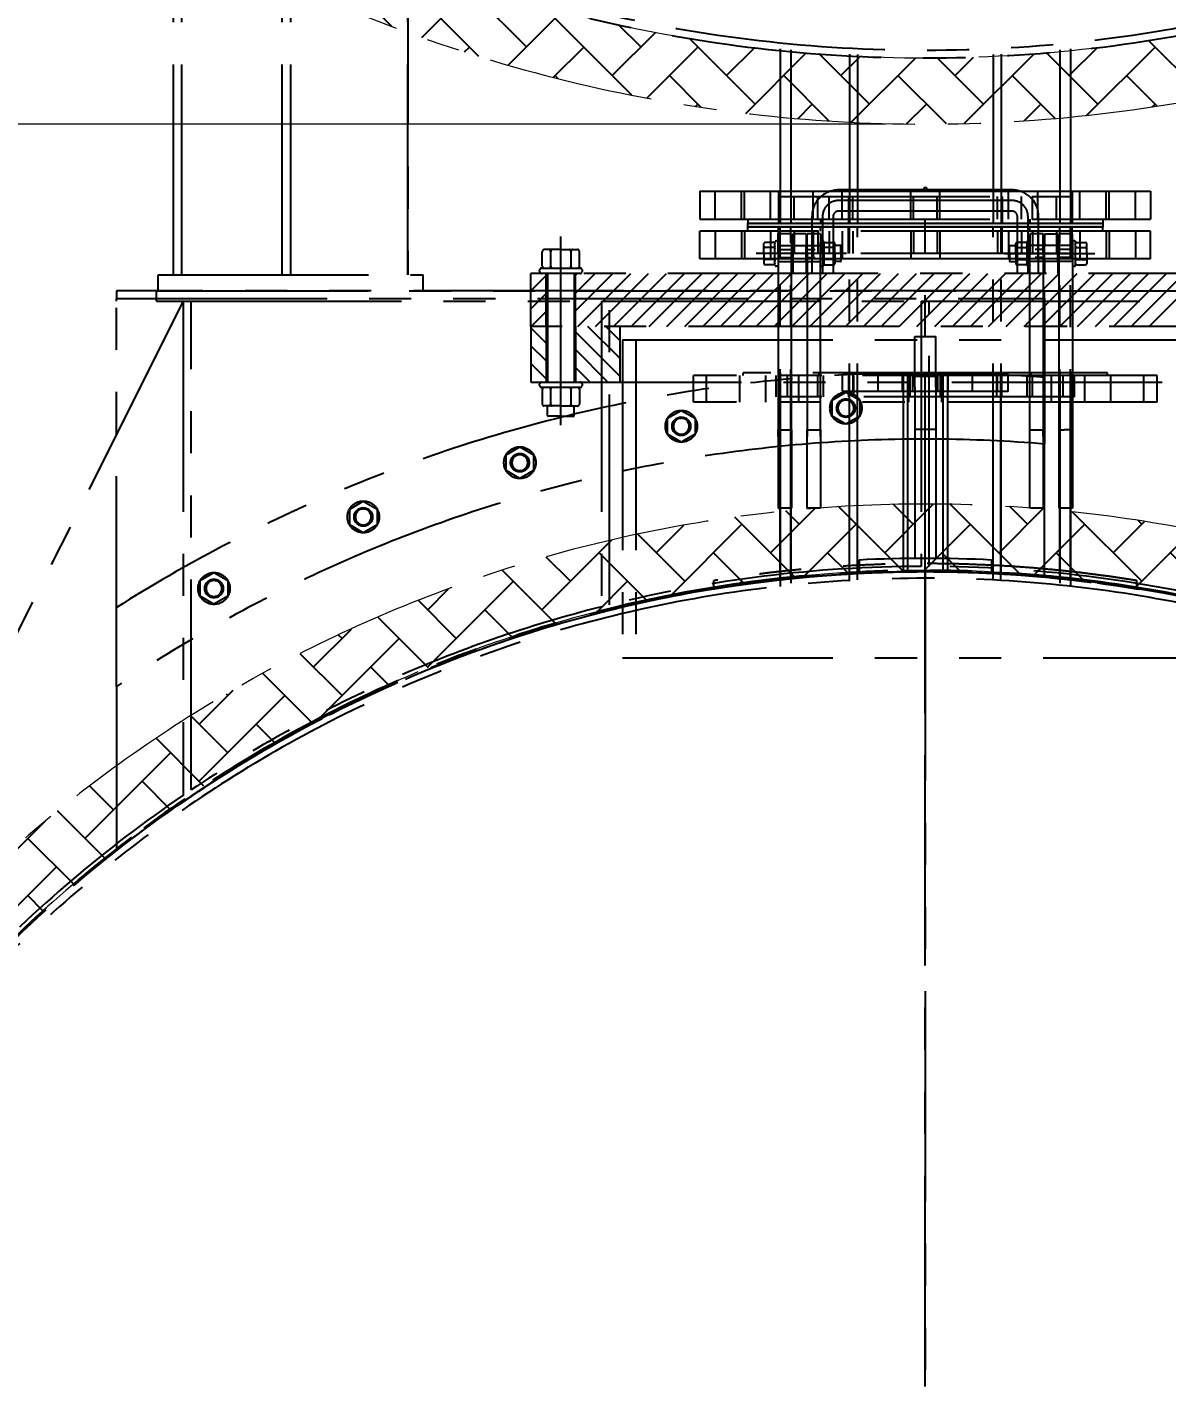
# Model space of a CAD drawing. Header units: millimetres. Extents: x -46397 to 283259, y -8690 to 23983.
# Drawn here: x -16113 to -15253, y 2208 to 3241 of the extents above; entities that cross this region are included whole.
import ezdxf

# ---------------------------------------------------------------- set-up
doc = ezdxf.new("R2010")
doc.units = ezdxf.units.MM
doc.linetypes.add('CENTER', pattern=[2, 1.25, -0.25, 0.25, -0.25])
doc.linetypes.add('PHANTOM', pattern=[63.5, 31.75, -6.35, 6.35, -6.35, 6.35, -6.35])
doc.layers.get('Defpoints').update_dxf_attribs({"lineweight": 0})
doc.layers.add('DUONGTAM', color=1, linetype='CENTER', lineweight=0)
doc.layers.add('PHANTOM 2', color=8, linetype='Continuous', lineweight=0)
doc.styles.add('GHI CHÚ 1', font='isocp_IV25.ttf', dxfattribs={"width": 0.8})
doc.dimstyles.new('1-30SCALE', dxfattribs={"dimtxt": 75, "dimasz": 75, "dimexe": 37.5, "dimexo": 30, "dimgap": 30, "dimtad": 1, "dimtoh": 1, "dimdec": 0, "dimdsep": 46, "dimtxsty": 'GHI CHÚ 1', "dimcen": 0.09, "dimclrd": 256, "dimclre": 256, "dimclrt": 2, "dimadec": 0, "dimazin": 0, "dimtfac": 1, "dimtdec": 0, "dimtofl": 0, "dimtmove": 0, "dimatfit": 3, "dimfxl": 1, "dimlwd": 0, "dimlwe": 0, "dimarcsym": 0})

# ---------------------------------------------------------------- blocks, each defined once
blk = doc.blocks.new('BO-3')
at = {"linetype": 'PHANTOM', "ltscale": 5}
blk.add_hatch(color=251, dxfattribs=at).paths.add_polyline_path([(134, 2497), (-134, 2497), (-134, 2494), (134, 2494)])
at = {"color": 251, "linetype": 'PHANTOM', "ltscale": 5, "extrusion": (6.89019e-16, 1, 0)}
for p, q in [((-390.4, 2458), (-390.4, 3167.6)), ((-567.2, 2458), (-567.2, 3067.6)), ((-560.9, 2458), (-560.9, 3067.6)), ((-485.2, 2458), (-485.2, 3067.6)), ((-478.8, 2458), (-478.8, 3067.6)), ((-390.4, 3047.6), (-390.4, 2458)), ((-578.8, 2458), (-379.1, 2458)), ((-578.8, 2446), (-578.8, 2458)), ((-379.1, 2458), (-378.8, 2458)), ((-378.8, 2446), (-378.8, 2458)), ((-578.8, 2446), (-379.1, 2446)), ((-379.1, 2446), (-378.8, 2446))]:
    blk.add_line(p, q, dxfattribs=at)
at = {"color": 251, "linetype": 'PHANTOM', "ltscale": 5, "extrusion": (0, 1, 0)}
for p, q in [((-109.5, 2628.5), (-109.5, 2521)), ((-101.4, 2627.7), (-101.4, 2497)), ((-57.1, 2624.5), (-57.1, 2517)), ((-51.1, 2624.2), (-51.1, 2497)), ((51.1, 2624.2), (51.1, 2497)), ((57.2, 2624.5), (57.2, 2517)), ((101.4, 2627.7), (101.4, 2497)), ((109.6, 2628.5), (109.6, 2521)), ((-170, 2521), (-57.1, 2521)), ((-170, 2521), (-170, 2500)), ((-158.5, 2500), (-158.5, 2521)), ((-138.7, 2500), (-138.7, 2521)), ((-136.5, 2500), (-136.5, 2521)), ((-116.7, 2500), (-116.7, 2521)), ((-110.7, 2521), (-110.7, 2497)), ((-109.5, 2521), (-109.5, 2497)), ((-84.7, 2500), (-84.7, 2521)), ((-62.7, 2500), (-62.7, 2521)), ((-57.1, 2521), (57.2, 2521)), ((-11, 2500), (-11, 2521)), ((11, 2500), (11, 2521)), ((57.2, 2521), (170, 2521)), ((62.8, 2500), (62.8, 2521)), ((84.8, 2500), (84.8, 2521)), ((109.6, 2521), (109.6, 2497)), ((110.8, 2521), (110.8, 2497)), ((116.7, 2500), (116.7, 2521)), ((136.5, 2500), (136.5, 2521)), ((138.7, 2500), (138.7, 2521)), ((158.5, 2500), (158.5, 2521)), ((170, 2521), (170, 2500)), ((-110, 2517), (110, 2517)), ((-110, 2517), (-110, 2500)), ((-99, 2500), (-99, 2517)), ((-81, 2500), (-81, 2517)), ((-72.6, 2500), (-72.6, 2517)), ((-58, 2517), (-58, 2497)), ((-57.1, 2517), (-57.1, 2497)), ((-54.6, 2500), (-54.6, 2517)), ((-9, 2500), (-9, 2517)), ((9, 2500), (9, 2517)), ((54.6, 2500), (54.6, 2517)), ((57.2, 2517), (57.2, 2497)), ((58, 2517), (58, 2497)), ((72.6, 2500), (72.6, 2517)), ((81, 2500), (81, 2517)), ((99, 2500), (99, 2517)), ((110, 2517), (110, 2500)), ((-170, 2500), (-110, 2500)), ((-110, 2491), (-170, 2491)), ((-170, 2470), (-170, 2491)), ((-158.5, 2491), (-158.5, 2470)), ((-138.7, 2491), (-138.7, 2470)), ((-136.5, 2491), (-136.5, 2470)), ((-134, 2500), (-134, 2497)), ((-134, 2497), (-79, 2497)), ((-79, 2494), (-134, 2494)), ((-134, 2491), (-134, 2494)), ((-116.7, 2491), (-116.7, 2470)), ((-110.7, 2470), (-110.7, 2494)), ((-110, 2500), (110, 2500)), ((110, 2491), (-110, 2491)), ((-110, 2474), (-110, 2491)), ((-109.5, 2470), (-109.5, 2494)), ((-101.4, 2227.9), (-101.4, 2494)), ((-99, 2491), (-99, 2474)), ((-84.7, 2491), (-84.7, 2470)), ((-81, 2491), (-81, 2474)), ((-79, 2500), (-79, 2497)), ((-79, 2497), (79, 2497)), ((79, 2494), (-79, 2494)), ((-79, 2491), (-79, 2494)), ((-72.6, 2491), (-72.6, 2474)), ((-62.7, 2491), (-62.7, 2470)), ((-58, 2474), (-58, 2494)), ((-57.1, 2474), (-57.1, 2494)), ((-54.6, 2491), (-54.6, 2474)), ((-51.1, 2232.3), (-51.1, 2494)), ((-11, 2491), (-11, 2470)), ((-9, 2491), (-9, 2474)), ((9, 2491), (9, 2474)), ((11, 2491), (11, 2470)), ((51.1, 2232.3), (51.1, 2494)), ((54.6, 2491), (54.6, 2474)), ((57.2, 2474), (57.2, 2494)), ((58, 2474), (58, 2494)), ((62.8, 2491), (62.8, 2470)), ((72.6, 2491), (72.6, 2474)), ((79, 2500), (79, 2497)), ((79, 2497), (134, 2497)), ((134, 2494), (79, 2494)), ((79, 2491), (79, 2494)), ((81, 2491), (81, 2474)), ((84.8, 2491), (84.8, 2470)), ((99, 2491), (99, 2474)), ((101.4, 2227.9), (101.4, 2494)), ((109.6, 2470), (109.6, 2494)), ((110, 2500), (170, 2500)), ((170, 2491), (110, 2491)), ((110, 2474), (110, 2491)), ((110.8, 2470), (110.8, 2494)), ((116.7, 2491), (116.7, 2470)), ((134, 2500), (134, 2497)), ((134, 2491), (134, 2494)), ((136.5, 2491), (136.5, 2470)), ((138.7, 2491), (138.7, 2470)), ((158.5, 2491), (158.5, 2470)), ((170, 2470), (170, 2491)), ((-111, 2475), (-111, 2489)), ((-101, 2489), (-111, 2489)), ((-101, 2489), (-101, 2475)), ((-90, 2489), (-100, 2489)), ((-100, 2489), (-100, 2469.8)), ((-90, 2489), (-90, 2480)), ((-90, 2468), (-90, 2480)), ((-89, 2475), (-89, 2489)), ((-79, 2489), (-89, 2489)), ((-79, 2489), (-79, 2475)), ((79, 2489), (79, 2475)), ((89, 2489), (79, 2489)), ((89, 2475), (89, 2489)), ((90, 2489), (90, 2479.7)), ((90, 2489), (100, 2489)), ((90, 2467.8), (90, 2479.7)), ((100, 2489), (100, 2479.7)), ((100, 2467.8), (100, 2479.7)), ((101, 2489), (101, 2475)), ((111, 2489), (101, 2489)), ((111, 2475), (111, 2489)), ((-57.1, 2470), (-170, 2470)), ((-111, 2477), (-101, 2477)), ((-111, 2475), (-111, 2335.9)), ((-111, 2471), (-101, 2471)), ((110, 2474), (-110, 2474)), ((-109.5, 2227.9), (-109.5, 2470)), ((-101, 2335.9), (-101, 2475)), ((-100, 2469.8), (-100, 2459)), ((-90, 2469.8), (-90, 2459)), ((-89, 2477), (-83, 2477)), ((-89, 2475), (-89, 2335.9)), ((-89, 2471), (-83, 2471)), ((-79, 2335.9), (-79, 2475)), ((-57.1, 2232.3), (-57.1, 2474)), ((57.2, 2470), (-57.1, 2470)), ((57.2, 2232.3), (57.2, 2474)), ((170, 2470), (57.2, 2470)), ((79, 2335.9), (79, 2475)), ((89, 2477), (83, 2477)), ((89, 2471), (83, 2471)), ((89, 2475), (89, 2335.9)), ((90, 2469.8), (90, 2459)), ((100, 2469.8), (100, 2459)), ((111, 2477), (101, 2477)), ((101, 2335.9), (101, 2475)), ((111, 2471), (101, 2471)), ((109.6, 2227.9), (109.6, 2470)), ((111, 2475), (111, 2335.9)), ((282, 2459), (-297.5, 2459)), ((-297.5, 2419), (-297.5, 2459)), ((-610.1, 2446), (-610.1, 2440)), ((90, 2446), (-610.1, 2446)), ((-610.1, 2438), (-610.1, 2440)), ((-610.1, 2440), (90, 2440)), ((-580, 2438), (-580, 2446)), ((-580, 2446), (580, 2446)), ((90, 2440), (90, 2446)), ((90, 2440), (90, 2438)), ((-560, 2438), (-881.7, 1795.5)), ((-610.1, 2147.3), (-610.1, 2438)), ((-580, 2438), (-560, 2438)), ((-560, 2438), (-560, 2065.2)), ((-554, 2069.3), (-554, 2438)), ((-554, 2438), (-244.3, 2438)), ((-244.3, 2438), (-244.3, 2207.5)), ((-238.3, 2209), (-238.3, 2438)), ((-238.3, 2438), (-3, 2438)), ((-3, 2438), (-3, 2238)), ((3, 2238), (3, 2438)), ((3, 2438), (238.3, 2438)), ((90, 2438), (90, 2330.3)), ((297.5, 2419), (-297.5, 2419)), ((-297.5, 2419), (-297.5, 2377)), ((297.5, 2419), (-297.5, 2419)), ((-228.5, 2409), (-228.5, 2168.9)), ((-218.5, 2409), (-218.5, 2168.9)), ((-8, 2373.1), (-8, 2411.5)), ((-8, 2411.5), (8, 2411.5)), ((8, 2373.1), (8, 2411.5)), ((-297.5, 2377), (297.5, 2377)), ((175, 2382), (-175, 2382)), ((-175, 2362), (-175, 2382)), ((-165, 2362), (-165, 2382)), ((-140, 2362), (-140, 2382)), ((137.5, 2384), (-137.5, 2384)), ((-137.5, 2382), (-137.5, 2384)), ((-120.3, 2362), (-120.3, 2382)), ((112.5, 2382), (-112.5, 2382)), ((-112.5, 2366), (-112.5, 2382)), ((-109.6, 2362), (-109.6, 2384)), ((-109.6, 2384), (-109.6, 2362)), ((-104, 2366), (-104, 2382)), ((-101.4, 2384), (-101.4, 2223.8)), ((-95.3, 2362), (-95.3, 2382)), ((-81, 2366), (-81, 2382)), ((80, 2384), (-80, 2384)), ((-80, 2382), (-80, 2384)), ((-76.9, 2366), (-76.9, 2382)), ((62.5, 2383), (-62.5, 2383)), ((-62.5, 2370), (-62.5, 2383)), ((-57.7, 2366), (-57.7, 2384)), ((-57.2, 2366), (-57.2, 2384)), ((-54.5, 2370), (-54.5, 2383)), ((-53.9, 2366), (-53.9, 2382)), ((-51.1, 2227.7), (-51.1, 2384)), ((-35.5, 2370), (-35.5, 2383)), ((33.5, 2384), (-33.5, 2384)), ((-33.5, 2383), (-33.5, 2384)), ((-17.2, 2370), (-17.2, 2384)), ((-16.7, 2384), (-16.7, 2233.9)), ((-13.3, 2384), (-13.3, 2233.9)), ((-12.5, 2362), (-12.5, 2382)), ((-11.5, 2366), (-11.5, 2382)), ((-9.5, 2370), (-9.5, 2383)), ((-8, 2381.5), (8, 2381.5)), ((0, 984.3), (0, 2384)), ((9.5, 2370), (9.5, 2383)), ((11.5, 2366), (11.5, 2382)), ((12.5, 2362), (12.5, 2382)), ((13.3, 2384), (13.3, 2233.9)), ((16.7, 2384), (16.7, 2233.9)), ((17.3, 2370), (17.3, 2384)), ((33.5, 2383), (33.5, 2384)), ((35.5, 2370), (35.5, 2383)), ((51.1, 2227.7), (51.1, 2384)), ((53.9, 2366), (53.9, 2382)), ((54.5, 2370), (54.5, 2383)), ((57.1, 2366), (57.1, 2384)), ((57.7, 2366), (57.7, 2384)), ((62.5, 2370), (62.5, 2383)), ((76.9, 2366), (76.9, 2382)), ((80, 2382), (80, 2384)), ((81, 2366), (81, 2382)), ((95.3, 2362), (95.3, 2382)), ((101.4, 2384), (101.4, 2223.8)), ((104, 2366), (104, 2382)), ((109.5, 2384), (109.5, 2362)), ((109.6, 2362), (109.6, 2384)), ((112.5, 2366), (112.5, 2382)), ((120.3, 2362), (120.3, 2382)), ((137.5, 2382), (137.5, 2384)), ((140, 2362), (140, 2382)), ((165, 2362), (165, 2382)), ((175, 2362), (175, 2382)), ((112.5, 2366), (-112.5, 2366)), ((-70.2, 2363.4), (-59.9, 2369.3)), ((62.5, 2370), (-62.5, 2370)), ((-59.9, 2369.3), (-49.5, 2363.4)), ((-57.2, 2227.3), (-57.2, 2366)), ((-8, 2373.1), (-8, 2244)), ((8, 2373.1), (8, 2244)), ((57.1, 2227.3), (57.1, 2366)), ((-194.4, 2349.7), (-184.1, 2355.7)), ((-184.1, 2355.7), (-173.7, 2349.7)), ((175, 2362), (-175, 2362)), ((-109.6, 2362), (-109.6, 2234)), ((-70.2, 2351.4), (-70.2, 2363.4)), ((-49.5, 2363.4), (-49.5, 2351.4)), ((109.5, 2362), (109.5, 2234)), ((-194.4, 2337.7), (-194.4, 2349.7)), ((-173.7, 2349.7), (-173.7, 2337.7)), ((-59.9, 2345.4), (-70.2, 2351.4)), ((-49.5, 2351.4), (-59.9, 2345.4)), ((-184.1, 2331.7), (-194.4, 2337.7)), ((-173.7, 2337.7), (-184.1, 2331.7)), ((-111, 2341), (-108.9, 2341)), ((-111, 2341), (-111, 2282)), ((-111, 2335.9), (-111, 2341)), ((-108.9, 2341), (-101, 2341)), ((-101, 2341), (-101, 2282)), ((-101, 2341), (-101, 2335.9)), ((-89, 2341), (-79, 2341)), ((-89, 2282), (-89, 2341)), ((-89, 2335.9), (-89, 2341)), ((-79, 2341), (-79, 2282)), ((-8, 2341.5), (8, 2341.5)), ((79, 2341), (89, 2341)), ((79, 2282), (79, 2341)), ((89, 2341), (89, 2282)), ((89, 2335.9), (89, 2341)), ((101, 2341), (104.9, 2341)), ((101, 2282), (101, 2341)), ((101, 2341), (101, 2335.9)), ((111, 2341), (104.9, 2341)), ((111, 2335.9), (111, 2341)), ((111, 2341), (111, 2282)), ((-316.3, 2322.2), (-305.9, 2328.2)), ((-305.9, 2328.2), (-295.6, 2322.2)), ((90, 2229.9), (90, 2330.3)), ((-316.3, 2310.2), (-316.3, 2322.2)), ((-295.6, 2322.2), (-295.6, 2310.2)), ((-305.9, 2304.3), (-316.3, 2310.2)), ((-295.6, 2310.2), (-305.9, 2304.3)), ((-434.3, 2281.2), (-424, 2287.2)), ((-424, 2287.2), (-413.6, 2281.2)), ((-434.3, 2269.3), (-434.3, 2281.2)), ((-413.6, 2281.2), (-413.6, 2269.3)), ((-111, 2282), (-108.9, 2282)), ((-101, 2282), (-108.9, 2282)), ((-79, 2282), (-89, 2282)), ((89, 2282), (79, 2282)), ((104.9, 2282), (101, 2282)), ((111, 2282), (104.9, 2282)), ((-424, 2263.3), (-434.3, 2269.3)), ((-413.6, 2269.3), (-424, 2263.3)), ((-50, 2242.8), (-50, 2232.7)), ((50, 2242.8), (50, 2232.7)), ((-547, 2227.3), (-536.7, 2233.3)), ((-536.7, 2233.3), (-526.3, 2227.3)), ((-109.6, 2234), (-109.6, 2227.9)), ((-109.6, 2234), (-109.6, 2227.9)), ((109.5, 2234), (109.5, 2227.9)), ((109.5, 2234), (109.5, 2227.9)), ((-547, 2215.4), (-547, 2227.3)), ((-526.3, 2227.3), (-526.3, 2215.4)), ((-159.6, 2221.1), (-159.6, 2227.2)), ((-109.6, 2227.9), (-109.6, 2222.9)), ((109.5, 2227.9), (109.5, 2222.9)), ((159.5, 2221.1), (159.5, 2227.2)), ((-536.7, 2209.4), (-547, 2215.4)), ((-526.3, 2215.4), (-536.7, 2209.4)), ((-610.1, 2147.3), (-610.1, 2023.7))]:
    blk.add_line(p, q, dxfattribs=at)
at = {"color": 251, "linetype": 'PHANTOM', "ltscale": 5}
for p, q in [((65.5, 2522), (-65.5, 2522)), ((65.5, 2514), (-65.5, 2514)), ((-85.5, 2502), (-85.5, 2459)), ((-77.5, 2502), (-77.5, 2459)), ((-69.5, 2502), (-69.5, 2459)), ((65.5, 2506), (-65.5, 2506)), ((0, 2156.9), (0, 2500.4)), ((69.5, 2459), (69.5, 2502)), ((77.5, 2459), (77.5, 2502)), ((85.5, 2459), (85.5, 2502)), ((-134, 2497), (134, 2497)), ((-134, 2494), (-134, 2497)), ((134, 2494), (-134, 2494)), ((134, 2497), (134, 2494)), ((-275, 2344.4), (-275, 2486.9)), ((-121.8, 2474), (-121.8, 2481.5)), ((-114.2, 2482.4), (-120.9, 2482.4)), ((-113.4, 2474), (-113.4, 2482.7)), ((-112.5, 2483.6), (-111.8, 2483.6)), ((-111, 2482.7), (-111, 2474)), ((-111, 2480), (-79, 2480)), ((-79, 2474), (-79, 2482.7)), ((-78.1, 2483.6), (-77.4, 2483.6)), ((-76.6, 2482.7), (-76.6, 2474)), ((-76.6, 2481.5), (-76.6, 2474)), ((-75.7, 2482.4), (-69, 2482.4)), ((-68.2, 2474), (-68.2, 2481.5)), ((-63.7, 2480), (-68.2, 2480)), ((-63.6, 2474), (-63.6, 2479.9)), ((63.6, 2474), (63.6, 2479.9)), ((63.7, 2480), (68.2, 2480)), ((68.2, 2474), (68.2, 2481.5)), ((75.8, 2482.4), (69.1, 2482.4)), ((76.6, 2482.7), (76.6, 2474)), ((76.6, 2481.5), (76.6, 2474)), ((78.2, 2483.6), (77.5, 2483.6)), ((79, 2474), (79, 2482.7)), ((111, 2480), (79, 2480)), ((111, 2482.7), (111, 2474)), ((112.6, 2483.6), (111.9, 2483.6)), ((113.4, 2474), (113.4, 2482.7)), ((114.3, 2482.4), (121, 2482.4)), ((121.8, 2474), (121.8, 2481.5)), ((-289, 2464.4), (-289, 2475.6)), ((-275, 2477), (-287.5, 2477)), ((-283.7, 2477), (-283.8, 2477)), ((-283, 2477), (-283.5, 2476.9)), ((-282.3, 2477), (-283.2, 2476.7)), ((-281.6, 2477), (-283.1, 2476.6)), ((-282.1, 2476.7), (-282.9, 2476.4)), ((-282.4, 2476.4), (-282.8, 2476.3)), ((-282.5, 2476.2), (-282.7, 2476.1)), ((-282.6, 2476), (-282.7, 2475.9)), ((-282.6, 2475.8), (-282.6, 2475.8)), ((-282.6, 2464.4), (-282.6, 2475.6)), ((-275, 2477), (-262.4, 2477)), ((-268.4, 2477), (-266.9, 2476.6)), ((-267.8, 2476.7), (-267, 2476.4)), ((-267.7, 2477), (-266.7, 2476.7)), ((-267.6, 2476.4), (-267.1, 2476.3)), ((-267.5, 2476.2), (-267.2, 2476.1)), ((-267.4, 2476), (-267.3, 2475.9)), ((-267.3, 2475.8), (-267.3, 2475.8)), ((-267.3, 2464.4), (-267.3, 2475.6)), ((-267, 2477), (-266.5, 2476.9)), ((-266.2, 2477), (-266.2, 2477)), ((-261, 2464.4), (-261, 2475.6)), ((-59.4, 2474), (-127.7, 2474)), ((-121.8, 2479.2), (-121.8, 2479.3)), ((-121.8, 2478.8), (-121.7, 2479.1)), ((-121.8, 2478.4), (-121.6, 2479)), ((-121.8, 2478), (-121.5, 2478.9)), ((-121.8, 2474), (-121.8, 2466.5)), ((-121.8, 2470), (-121.5, 2469.1)), ((-121.8, 2469.6), (-121.6, 2469)), ((-121.8, 2469.2), (-121.7, 2468.9)), ((-121.6, 2478.3), (-121.4, 2478.8)), ((-121.6, 2469.7), (-121.4, 2469.2)), ((-121.4, 2478.4), (-121.3, 2478.7)), ((-121.4, 2469.6), (-121.3, 2469.3)), ((-121.3, 2478.5), (-121.2, 2478.7)), ((-121.3, 2469.5), (-121.2, 2469.3)), ((-121.2, 2478.6), (-121.1, 2478.6)), ((-121.2, 2469.4), (-121.1, 2469.4)), ((-121, 2478.6), (-121, 2478.6)), ((-121, 2469.4), (-121, 2469.4)), ((-114.2, 2478.6), (-120.9, 2478.6)), ((-114.2, 2469.4), (-120.9, 2469.4)), ((-114.1, 2478.6), (-114.1, 2478.6)), ((-114.1, 2469.4), (-114.1, 2469.4)), ((-114, 2478.6), (-114, 2478.6)), ((-114, 2469.4), (-114, 2469.4)), ((-113.9, 2478.5), (-113.9, 2478.7)), ((-113.9, 2469.5), (-113.9, 2469.3)), ((-113.7, 2478.4), (-113.8, 2478.7)), ((-113.7, 2469.6), (-113.8, 2469.3)), ((-113.6, 2478.3), (-113.7, 2478.8)), ((-113.6, 2469.7), (-113.7, 2469.2)), ((-113.4, 2478), (-113.6, 2478.9)), ((-113.4, 2470), (-113.6, 2469.1)), ((-113.4, 2478.4), (-113.5, 2479)), ((-113.4, 2469.6), (-113.5, 2469)), ((-113.4, 2479.2), (-113.4, 2479.3)), ((-113.4, 2478.8), (-113.4, 2479.1)), ((-113.4, 2465.3), (-113.4, 2474)), ((-113.4, 2469.2), (-113.4, 2468.9)), ((-111, 2474), (-111, 2465.3)), ((-79, 2465.3), (-79, 2474)), ((-76.6, 2479.2), (-76.6, 2479.3)), ((-76.6, 2478.8), (-76.5, 2479.1)), ((-76.6, 2478.4), (-76.4, 2479)), ((-76.6, 2478), (-76.3, 2478.9)), ((-76.6, 2474), (-76.6, 2465.3)), ((-76.6, 2470), (-76.3, 2469.1)), ((-76.6, 2469.6), (-76.4, 2469)), ((-76.6, 2469.2), (-76.5, 2468.9)), ((-76.4, 2478.3), (-76.2, 2478.8)), ((-76.4, 2469.7), (-76.2, 2469.2)), ((-76.2, 2478.4), (-76.1, 2478.7)), ((-76.2, 2469.6), (-76.1, 2469.3)), ((-76.1, 2478.5), (-76, 2478.7)), ((-76.1, 2469.5), (-76, 2469.3)), ((-76, 2478.6), (-75.9, 2478.6)), ((-76, 2469.4), (-75.9, 2469.4)), ((-75.8, 2478.6), (-75.8, 2478.6)), ((-75.8, 2469.4), (-75.8, 2469.4)), ((-69, 2478.6), (-75.7, 2478.6)), ((-69, 2469.4), (-75.7, 2469.4)), ((-68.9, 2478.6), (-68.9, 2478.6)), ((-68.9, 2469.4), (-68.9, 2469.4)), ((-68.8, 2478.6), (-68.8, 2478.6)), ((-68.8, 2469.4), (-68.8, 2469.4)), ((-68.7, 2478.5), (-68.7, 2478.7)), ((-68.7, 2469.5), (-68.7, 2469.3)), ((-68.5, 2478.4), (-68.6, 2478.7)), ((-68.5, 2469.6), (-68.6, 2469.3)), ((-68.4, 2478.3), (-68.5, 2478.8)), ((-68.4, 2469.7), (-68.5, 2469.2)), ((-68.2, 2478), (-68.4, 2478.9)), ((-68.2, 2470), (-68.4, 2469.1)), ((-68.2, 2478.4), (-68.3, 2479)), ((-68.2, 2469.6), (-68.3, 2469)), ((-68.2, 2479.2), (-68.2, 2479.3)), ((-68.2, 2478.8), (-68.2, 2479.1)), ((-68.2, 2474), (-68.2, 2466.5)), ((-68.2, 2469.2), (-68.2, 2468.9)), ((-63.6, 2474), (-63.6, 2468.1)), ((59.5, 2474), (127.8, 2474)), ((63.6, 2474), (63.6, 2468.1)), ((68.3, 2479.2), (68.2, 2479.2)), ((68.3, 2479.1), (68.2, 2479.1)), ((68.4, 2479), (68.2, 2479)), ((68.4, 2478.9), (68.2, 2478.9)), ((68.5, 2478.8), (68.2, 2478.7)), ((68.8, 2478.7), (68.2, 2478.5)), ((68.6, 2478.7), (68.2, 2478.6)), ((69, 2478.6), (68.2, 2478.4)), ((68.5, 2478.4), (68.2, 2478.3)), ((68.4, 2478.2), (68.2, 2478.2)), ((68.3, 2478.1), (68.2, 2478.1)), ((68.3, 2478), (68.2, 2477.9)), ((68.2, 2474), (68.2, 2466.5)), ((68.2, 2470.1), (68.3, 2470.1)), ((68.2, 2470), (68.3, 2469.9)), ((68.2, 2469.8), (68.4, 2469.8)), ((68.2, 2469.7), (68.5, 2469.7)), ((68.2, 2469.6), (68.8, 2469.5)), ((68.2, 2469.5), (68.8, 2469.4)), ((68.2, 2469.4), (68.6, 2469.3)), ((68.2, 2469.3), (68.5, 2469.2)), ((68.2, 2469.2), (68.4, 2469.1)), ((69, 2469.4), (69, 2469.4)), ((69.1, 2478.6), (75.8, 2478.6)), ((69.1, 2469.4), (75.8, 2469.4)), ((76.6, 2478.5), (76, 2478.6)), ((76, 2469.4), (76.6, 2469.6)), ((76.1, 2469.3), (76.6, 2469.4)), ((76.6, 2478.6), (76.2, 2478.7)), ((76.6, 2478.4), (76.2, 2478.5)), ((76.6, 2478.7), (76.3, 2478.8)), ((76.3, 2469.6), (76.6, 2469.7)), ((76.3, 2469.2), (76.6, 2469.3)), ((76.6, 2478.8), (76.4, 2478.9)), ((76.6, 2478.3), (76.4, 2478.3)), ((76.4, 2469.7), (76.6, 2469.8)), ((76.4, 2469.2), (76.6, 2469.2)), ((76.6, 2479), (76.5, 2479.1)), ((76.6, 2478.9), (76.5, 2479)), ((76.6, 2478.1), (76.5, 2478.2)), ((76.5, 2469.9), (76.6, 2469.9)), ((76.5, 2469.1), (76.6, 2469.1)), ((76.6, 2479.3), (76.6, 2479.3)), ((76.6, 2479.2), (76.6, 2479.2)), ((76.6, 2478), (76.6, 2478)), ((76.6, 2477.9), (76.6, 2477.9)), ((76.6, 2474), (76.6, 2465.3)), ((76.6, 2470.1), (76.6, 2470.1)), ((76.6, 2470), (76.6, 2470)), ((79, 2465.3), (79, 2474)), ((111, 2474), (111, 2465.3)), ((113.5, 2479.3), (113.4, 2479.2)), ((113.5, 2479.1), (113.4, 2479.1)), ((113.6, 2479), (113.4, 2478.9)), ((113.5, 2479), (113.4, 2479)), ((113.7, 2478.9), (113.4, 2478.8)), ((113.8, 2478.8), (113.4, 2478.7)), ((113.9, 2478.7), (113.4, 2478.6)), ((114.1, 2478.6), (113.4, 2478.5)), ((113.8, 2478.4), (113.4, 2478.3)), ((113.6, 2478.3), (113.4, 2478.2)), ((113.5, 2478.1), (113.4, 2478.1)), ((113.5, 2478), (113.4, 2478)), ((113.4, 2477.9), (113.4, 2477.9)), ((113.4, 2465.3), (113.4, 2474)), ((113.4, 2470), (113.5, 2470)), ((113.4, 2469.9), (113.5, 2469.9)), ((113.4, 2469.8), (113.6, 2469.8)), ((113.4, 2469.7), (113.7, 2469.6)), ((113.4, 2469.6), (114.1, 2469.4)), ((113.4, 2469.5), (113.9, 2469.3)), ((113.4, 2469.4), (113.8, 2469.3)), ((113.4, 2469.2), (113.7, 2469.2)), ((113.4, 2469.1), (113.6, 2469.1)), ((114.3, 2478.6), (121, 2478.6)), ((114.3, 2469.4), (121, 2469.4)), ((121.1, 2469.4), (121.1, 2469.4)), ((121.8, 2478.4), (121.2, 2478.6)), ((121.3, 2469.5), (121.8, 2469.6)), ((121.3, 2469.4), (121.8, 2469.5)), ((121.8, 2478.6), (121.4, 2478.7)), ((121.4, 2469.3), (121.8, 2469.4)), ((121.8, 2478.7), (121.5, 2478.8)), ((121.8, 2478.3), (121.5, 2478.4)), ((121.5, 2469.2), (121.8, 2469.3)), ((121.8, 2478.8), (121.6, 2478.9)), ((121.8, 2478.2), (121.6, 2478.3)), ((121.6, 2469.7), (121.8, 2469.7)), ((121.6, 2469.1), (121.8, 2469.2)), ((121.8, 2479), (121.7, 2479)), ((121.8, 2478.9), (121.7, 2478.9)), ((121.8, 2478.1), (121.7, 2478.1)), ((121.7, 2469.8), (121.8, 2469.8)), ((121.8, 2479.2), (121.8, 2479.3)), ((121.8, 2479.1), (121.8, 2479.1)), ((121.8, 2478), (121.8, 2478)), ((121.8, 2477.9), (121.8, 2477.9)), ((121.8, 2474), (121.8, 2466.5)), ((121.8, 2470.1), (121.8, 2470.1)), ((121.8, 2469.9), (121.8, 2470)), ((-291, 2460.4), (-291, 2461.6)), ((-289.5, 2463), (-275, 2463)), ((-275, 2459), (-289.5, 2459)), ((-286, 2419), (-286, 2459)), ((-285, 2459), (-285, 2377)), ((-283.7, 2463), (-283.8, 2463)), ((-283, 2463), (-283.5, 2463.1)), ((-282.3, 2463), (-283.2, 2463.3)), ((-281.6, 2463), (-283.1, 2463.4)), ((-282.1, 2463.3), (-282.9, 2463.6)), ((-282.4, 2463.6), (-282.8, 2463.7)), ((-282.6, 2464), (-282.7, 2464.1)), ((-282.5, 2463.8), (-282.7, 2463.9)), ((-282.6, 2464.2), (-282.6, 2464.2)), ((-275, 2463), (-260.4, 2463)), ((-260.4, 2459), (-275, 2459)), ((-268.4, 2463), (-266.9, 2463.4)), ((-267.8, 2463.3), (-267, 2463.6)), ((-267.7, 2463), (-266.7, 2463.3)), ((-267.6, 2463.6), (-267.1, 2463.7)), ((-267.5, 2463.8), (-267.2, 2463.9)), ((-267.4, 2464), (-267.3, 2464.1)), ((-267.3, 2464.2), (-267.3, 2464.2)), ((-267, 2463), (-266.5, 2463.1)), ((-266.2, 2463), (-266.2, 2463)), ((-265, 2459), (-265, 2377)), ((-264, 2457.7), (-262.6, 2459)), ((-264, 2444.2), (-249.2, 2459)), ((-264, 2430.7), (-235.7, 2459)), ((-264, 2419), (-264, 2459)), ((-262.2, 2419), (-222.2, 2459)), ((-259, 2461.6), (-259, 2460.4)), ((-248.8, 2419), (-208.8, 2459)), ((-235.3, 2419), (-195.3, 2459)), ((-221.8, 2419), (-181.8, 2459)), ((-208.4, 2419), (-168.4, 2459)), ((-194.9, 2419), (-154.9, 2459)), ((-181.4, 2419), (-141.4, 2459)), ((-167.9, 2419), (-127.9, 2459)), ((-154.5, 2419), (-114.5, 2459)), ((-141, 2419), (-101, 2459)), ((-127.5, 2419), (-87.5, 2459)), ((-121.8, 2468.8), (-121.8, 2468.7)), ((-114.2, 2465.6), (-120.9, 2465.6)), ((-114.1, 2419), (-74.1, 2459)), ((-113.4, 2468.8), (-113.4, 2468.7)), ((-111.8, 2464.4), (-112.5, 2464.4)), ((-111, 2468), (-79, 2468)), ((-100.6, 2419), (-60.6, 2459)), ((-87.1, 2419), (-47.1, 2459)), ((-77.4, 2464.4), (-78.1, 2464.4)), ((-76.6, 2468.8), (-76.6, 2468.7)), ((-75.7, 2465.6), (-69, 2465.6)), ((-73.7, 2419), (-33.7, 2459)), ((-68.2, 2468.8), (-68.2, 2468.7)), ((-63.7, 2468), (-68.2, 2468)), ((-60.2, 2419), (-20.2, 2459)), ((-46.7, 2419), (-6.7, 2459)), ((-33.2, 2419), (6.8, 2459)), ((-19.8, 2419), (20.2, 2459)), ((-6.3, 2419), (33.7, 2459)), ((7.2, 2419), (47.2, 2459)), ((20.6, 2419), (60.6, 2459)), ((34.1, 2419), (74.1, 2459)), ((47.6, 2419), (87.6, 2459)), ((61.1, 2419), (101.1, 2459)), ((63.7, 2468), (68.2, 2468)), ((68.2, 2469), (68.4, 2469)), ((68.2, 2468.9), (68.3, 2468.9)), ((68.2, 2468.8), (68.3, 2468.8)), ((68.2, 2468.7), (68.2, 2468.7)), ((75.8, 2465.6), (69.1, 2465.6)), ((74.5, 2419), (114.5, 2459)), ((76.5, 2469), (76.6, 2469)), ((76.6, 2468.9), (76.6, 2468.9)), ((76.6, 2468.8), (76.6, 2468.8)), ((77.5, 2464.4), (78.2, 2464.4)), ((111, 2468), (79, 2468)), ((88, 2419), (128, 2459)), ((101.5, 2419), (141.5, 2459)), ((111.9, 2464.4), (112.6, 2464.4)), ((113.4, 2469), (113.5, 2469)), ((113.4, 2468.9), (113.5, 2468.9)), ((113.4, 2468.8), (113.5, 2468.8)), ((114.3, 2465.6), (121, 2465.6)), ((114.9, 2419), (154.9, 2459)), ((121.7, 2469), (121.8, 2469)), ((121.7, 2468.9), (121.8, 2468.9)), ((121.8, 2468.8), (121.8, 2468.8)), ((121.8, 2468.7), (121.8, 2468.7)), ((128.4, 2419), (168.4, 2459)), ((141.9, 2419), (181.9, 2459)), ((155.3, 2419), (195.3, 2459)), ((168.8, 2419), (208.8, 2459)), ((-297.5, 2445.9), (-286, 2457.4)), ((-297.5, 2432.4), (-286, 2443.9)), ((-560, 2438), (-554, 2438)), ((-297.4, 2419), (-286, 2430.4)), ((-244.3, 2438), (-238.3, 2438)), ((-3, 2438), (3, 2438)), ((-286, 2406.5), (-297.5, 2418)), ((-286, 2419), (-286, 2377)), ((-264, 2419), (-264, 2377)), ((-230.5, 2395), (-254.5, 2419)), ((-230.5, 2408.5), (-241, 2419)), ((-230.5, 2419), (-230.5, 2377)), ((-230.5, 2381.5), (-264, 2415)), ((-228.5, 2409), (228.5, 2409)), ((-286, 2393), (-297.5, 2404.5)), ((-239.4, 2377), (-264, 2401.6)), ((-286, 2379.6), (-297.5, 2391.1)), ((-252.9, 2377), (-264, 2388.1)), ((-296.9, 2377), (-297.5, 2377.6)), ((-289.5, 2377), (-275, 2377)), ((-275, 2377), (-260.4, 2377)), ((-291, 2374.4), (-291, 2375.6)), ((-275, 2373), (-289.5, 2373)), ((-289, 2371.6), (-289, 2360.4)), ((-283.7, 2373), (-283.8, 2373)), ((-283, 2373), (-283.5, 2372.9)), ((-282.3, 2373), (-283.2, 2372.7)), ((-281.6, 2373), (-283.1, 2372.6)), ((-282.1, 2372.7), (-282.9, 2372.4)), ((-282.4, 2372.4), (-282.8, 2372.3)), ((-282.5, 2372.2), (-282.7, 2372.1)), ((-282.6, 2372), (-282.7, 2371.9)), ((-282.6, 2371.8), (-282.6, 2371.8)), ((-282.6, 2360.4), (-282.6, 2371.6)), ((-260.4, 2373), (-275, 2373)), ((-262.4, 2373), (-275, 2373)), ((-268.4, 2373), (-266.9, 2372.6)), ((-267.8, 2372.7), (-267, 2372.4)), ((-267.7, 2373), (-266.7, 2372.7)), ((-267.6, 2372.4), (-267.1, 2372.3)), ((-267.5, 2372.2), (-267.2, 2372.1)), ((-267.4, 2372), (-267.3, 2371.9)), ((-267.3, 2371.8), (-267.3, 2371.8)), ((-267.3, 2360.4), (-267.3, 2371.6)), ((-267, 2373), (-266.5, 2372.9)), ((-266.2, 2373), (-266.2, 2373)), ((-261, 2371.6), (-261, 2360.4)), ((-259, 2375.6), (-259, 2374.4)), ((-275, 2359), (-287.5, 2359)), ((-285, 2351.5), (-285, 2359)), ((-283.7, 2359), (-283.8, 2359)), ((-283, 2359), (-283.5, 2359.1)), ((-282.3, 2359), (-283.2, 2359.3)), ((-281.6, 2359), (-283.1, 2359.4)), ((-282.1, 2359.3), (-282.9, 2359.6)), ((-282.4, 2359.6), (-282.8, 2359.7)), ((-282.6, 2360), (-282.7, 2360.1)), ((-282.5, 2359.8), (-282.7, 2359.9)), ((-282.6, 2360.2), (-282.6, 2360.2)), ((-275, 2359), (-262.4, 2359)), ((-268.4, 2359), (-266.9, 2359.4)), ((-267.8, 2359.3), (-267, 2359.6)), ((-267.7, 2359), (-266.7, 2359.3)), ((-267.6, 2359.6), (-267.1, 2359.7)), ((-267.5, 2359.8), (-267.2, 2359.9)), ((-267.4, 2360), (-267.3, 2360.1)), ((-267.3, 2360.2), (-267.3, 2360.2)), ((-267, 2359), (-266.5, 2359.1)), ((-266.2, 2359), (-266.2, 2359)), ((-265, 2351.5), (-265, 2359)), ((-275, 2351.3), (-284.8, 2351.3)), ((-275, 2351.3), (-265.2, 2351.3)), ((0, 2235), (0, 253)), ((-228.5, 2168.9), (228.5, 2168.9))]:
    blk.add_line(p, q, dxfattribs=at)
blk.add_lwpolyline([(-606, 2977.5), (-606, 2927.6, 0.28449), (-491, 2738.9, 0.238987), (491, 2738.9, 0.28449), (606, 2927.6), (606, 2977.5)], format="xyb", close=True, dxfattribs=at)
blk.add_lwpolyline([(-600, 2977.5), (-600, 2927.5, 0.284518), (-488.3, 2744.2, 0.238987), (488.3, 2744.2, 0.284518), (600, 2927.5), (600, 2977.5)], format="xyb", dxfattribs=at)
for centre, radius in [((-59.9, 2357.4), 12), ((-184.1, 2343.7), 12), ((-59.9, 2357.4), 7), ((-184.1, 2343.7), 7), ((-305.9, 2316.2), 12), ((-305.9, 2316.2), 7), ((-424, 2275.3), 12), ((-424, 2275.3), 7), ((-536.7, 2221.3), 12), ((-536.7, 2221.3), 7)]:
    blk.add_circle(centre, radius, dxfattribs=at)
at = {"color": 251, "linetype": 'PHANTOM', "ltscale": 5, "extrusion": (0, 0, -1)}
for centre, radius in [((59.9, 2357.4), 6), ((184.1, 2343.7), 6), ((305.9, 2316.2), 6), ((424, 2275.3), 6), ((0, 1244), 991), ((0, 1244), 990), ((0, 1244), 985), ((536.7, 2221.3), 6)]:
    blk.add_circle(centre, radius, dxfattribs=at)
at = {"color": 251, "linetype": 'PHANTOM', "ltscale": 5}
for centre, radius, start, end in [((-65.5, 2502), 20, 90, 180), ((65.5, 2502), 20, 0, 90), ((-65.5, 2502), 12, 90, 180), ((65.5, 2502), 12, 0, 90), ((-65.5, 2502), 4, 90, 180), ((65.5, 2502), 4, 0, 90), ((-120.9, 2481.5), 0.859, 90, 180), ((-120.9, 2479.5), 0.859, 180, 270), ((-114.2, 2481.5), 0.859, 0, 90), ((-114.2, 2479.5), 0.859, 270, 360), ((-114.2, 2479.5), 0.859, 270, 360), ((-112.5, 2482.7), 0.859, 90, 180), ((-111.8, 2482.7), 0.859, 0, 90), ((-78.1, 2482.7), 0.859, 90, 180), ((-77.4, 2482.7), 0.859, 360, 90), ((-75.7, 2481.5), 0.859, 90, 180), ((-75.7, 2479.5), 0.859, 180, 270), ((-69, 2481.5), 0.859, 0, 90), ((-69, 2479.5), 0.859, 270, 360), ((-69, 2479.5), 0.859, 270, 360), ((-63.7, 2479.9), 0.12, 360, 90), ((63.7, 2479.9), 0.12, 90, 180), ((69.1, 2481.5), 0.859, 90, 180), ((69.1, 2479.5), 0.859, 180, 270), ((69.1, 2479.5), 0.859, 180, 270), ((75.8, 2481.5), 0.859, 0, 90), ((75.8, 2479.5), 0.859, 270, 360), ((77.5, 2482.7), 0.859, 90, 180), ((78.2, 2482.7), 0.859, 0, 90), ((111.9, 2482.7), 0.859, 90, 180), ((112.6, 2482.7), 0.859, 0, 90), ((114.3, 2481.5), 0.859, 90, 180), ((114.3, 2479.5), 0.859, 180, 270), ((114.3, 2479.5), 0.859, 180, 270), ((121, 2481.5), 0.859, 0, 90), ((121, 2479.5), 0.859, 270, 360), ((-287.5, 2475.6), 1.43, 90, 180), ((-284.1, 2475.6), 1.43, 360, 90), ((-281.2, 2475.6), 1.43, 90, 180), ((-268.8, 2475.6), 1.43, 360, 90), ((-265.9, 2475.6), 1.43, 90, 180), ((-262.4, 2475.6), 1.43, 360, 90), ((-120.9, 2477.7), 0.859, 90, 180), ((-120.9, 2470.3), 0.859, 180, 270), ((-120.9, 2468.5), 0.859, 90, 180), ((-114.2, 2477.7), 0.859, 0, 90), ((-114.2, 2477.7), 0.859, 0, 90), ((-114.2, 2470.3), 0.859, 270, 360), ((-114.2, 2470.3), 0.859, 270, 360), ((-114.2, 2468.5), 0.859, 0, 90), ((-114.2, 2468.5), 0.859, 0, 90), ((-75.7, 2477.7), 0.859, 90, 180), ((-75.7, 2470.3), 0.859, 180, 270), ((-75.7, 2468.5), 0.859, 90, 180), ((-69, 2477.7), 0.859, 0, 90), ((-69, 2477.7), 0.859, 0, 90), ((-69, 2470.3), 0.859, 270, 360), ((-69, 2470.3), 0.859, 270, 360), ((-69, 2468.5), 0.859, 0, 90), ((-69, 2468.5), 0.859, 0, 90), ((69.1, 2477.7), 0.859, 90, 180), ((69.1, 2477.7), 0.859, 90, 180), ((69.1, 2470.3), 0.859, 180, 270), ((69.1, 2470.3), 0.859, 180, 270), ((69.1, 2468.5), 0.859, 90, 180), ((69.1, 2468.5), 0.859, 90, 180), ((75.8, 2477.7), 0.859, 0, 90), ((75.8, 2470.3), 0.859, 270, 360), ((75.8, 2468.5), 0.859, 0, 90), ((114.3, 2477.7), 0.859, 90, 180), ((114.3, 2477.7), 0.859, 90, 180), ((114.3, 2470.3), 0.859, 180, 270), ((114.3, 2470.3), 0.859, 180, 270), ((114.3, 2468.5), 0.859, 90, 180), ((114.3, 2468.5), 0.859, 90, 180), ((121, 2477.7), 0.859, 0, 90), ((121, 2470.3), 0.859, 270, 360), ((121, 2468.5), 0.859, 0, 90), ((-289.5, 2461.6), 1.43, 90, 180), ((-289.5, 2460.4), 1.43, 180, 270), ((-287.5, 2464.4), 1.43, 180, 270), ((-284.1, 2464.4), 1.43, 270, 0), ((-284.1, 2464.4), 1.43, 270, 0), ((-281.2, 2464.4), 1.43, 180, 270), ((-281.2, 2464.4), 1.43, 180, 270), ((-268.8, 2464.4), 1.43, 270, 0), ((-268.8, 2464.4), 1.43, 270, 0), ((-265.9, 2464.4), 1.43, 180, 270), ((-265.9, 2464.4), 1.43, 180, 270), ((-262.4, 2464.4), 1.43, 270, 0), ((-260.4, 2461.6), 1.43, 360, 90), ((-260.4, 2460.4), 1.43, 270, 0), ((-120.9, 2466.5), 0.859, 180, 270), ((-114.2, 2466.5), 0.859, 270, 360), ((-112.5, 2465.3), 0.859, 180, 270), ((-111.8, 2465.3), 0.859, 270, 360), ((-78.1, 2465.3), 0.859, 180, 270), ((-77.4, 2465.3), 0.859, 270, 0), ((-75.7, 2466.5), 0.859, 180, 270), ((-69, 2466.5), 0.859, 270, 360), ((-63.7, 2468.1), 0.12, 270, 0), ((63.7, 2468.1), 0.12, 180, 270), ((69.1, 2466.5), 0.859, 180, 270), ((75.8, 2466.5), 0.859, 270, 360), ((77.5, 2465.3), 0.859, 180, 270), ((78.2, 2465.3), 0.859, 270, 360), ((111.9, 2465.3), 0.859, 180, 270), ((112.6, 2465.3), 0.859, 270, 360), ((114.3, 2466.5), 0.859, 180, 270), ((121, 2466.5), 0.859, 270, 360), ((0, 1244), 1140, 85.472, 122.3561), ((-289.5, 2375.6), 1.43, 90, 180), ((-260.4, 2375.6), 1.43, 360, 90), ((-289.5, 2374.4), 1.43, 180, 270), ((-287.5, 2371.6), 1.43, 90, 180), ((-284.1, 2371.6), 1.43, 360, 90), ((-281.2, 2371.6), 1.43, 90, 180), ((-268.8, 2371.6), 1.43, 360, 90), ((-265.9, 2371.6), 1.43, 90, 180), ((-262.4, 2371.6), 1.43, 360, 90), ((-260.4, 2374.4), 1.43, 270, 0), ((-287.5, 2360.4), 1.43, 180, 270), ((-284.1, 2360.4), 1.43, 270, 0), ((-284.1, 2360.4), 1.43, 270, 0), ((-281.2, 2360.4), 1.43, 180, 270), ((-281.2, 2360.4), 1.43, 180, 270), ((-268.8, 2360.4), 1.43, 270, 0), ((-268.8, 2360.4), 1.43, 270, 0), ((-265.9, 2360.4), 1.43, 180, 270), ((-265.9, 2360.4), 1.43, 180, 270), ((-262.4, 2360.4), 1.43, 270, 0), ((-284.8, 2351.5), 0.2, 180, 270), ((-265.2, 2351.5), 0.2, 270, 360), ((0, 1244), 1090, 90.4205, 124.0371), ((0, 1244), 1090, 89.5795, 90.4205), ((0, 1244), 1090, 85.2639, 89.5795), ((0, 1241.5), 1002.5, 87.1412, 92.8588), ((0, 1244), 994, 90.1729, 103.8711), ((0, 1244), 990, 83.6467, 96.3532), ((0, 1244), 990, 86.6906, 93.3094), ((0, 1244), 994, 76.1289, 89.8271), ((0, 1244), 994, 104.2276, 123.8723), ((0, 1244), 994, 124.2899, 148.6078)]:
    blk.add_arc(centre, radius, start, end, dxfattribs=at)
at = {"color": 251, "linetype": 'PHANTOM', "ltscale": 5, "extrusion": (0, 0, -1)}
for centre, radius, start, end in [((0, 1244), 990, 51.9559, 95.2158), ((0, 1244), 990, 31.3922, 148.6078), ((0, 1241.5), 992.5, 87.1123, 92.8877)]:
    blk.add_arc(centre, radius, start, end, dxfattribs=at)
at = {"color": 251, "linetype": 'PHANTOM', "ltscale": 5}
blk.add_ellipse((0, 2523), major_axis=(1, 0), ratio=1, dxfattribs=at)
blk.add_ellipse((0, 2523), major_axis=(1, 0), ratio=1, dxfattribs=at)
for points, knots in [([(159.5, 2227.2), (159.5, 2227.2), (159.3, 2227.3), (158.3, 2227.4), (157.6, 2227.5), (155.6, 2227.9), (154.3, 2228.1), (151.2, 2228.5), (149.4, 2228.8), (145.3, 2229.4), (143.1, 2229.8), (138, 2230.5), (135.3, 2230.8), (129.5, 2231.6), (126.3, 2232), (119.8, 2232.9), (116.4, 2233.3), (109.3, 2234.1), (105.5, 2234.5), (97.6, 2235.3), (93.4, 2235.7), (84.7, 2236.5), (80.2, 2236.9), (70.8, 2237.6), (66, 2237.9), (56.2, 2238.5), (51.2, 2238.8), (41, 2239.2), (35.9, 2239.4), (25.6, 2239.8), (20.4, 2239.9), (10.1, 2240), (5, 2240.1), (-5, 2240.1), (-10.1, 2240), (-20.4, 2239.9), (-25.6, 2239.8), (-35.9, 2239.4), (-41, 2239.2), (-51.2, 2238.8), (-56.2, 2238.5), (-66, 2237.9), (-70.8, 2237.6), (-80.2, 2236.9), (-84.7, 2236.5), (-93.4, 2235.7), (-97.6, 2235.3), (-105.5, 2234.5), (-109.3, 2234.1), (-116.4, 2233.3), (-119.8, 2232.9), (-126.3, 2232), (-129.5, 2231.6), (-135.3, 2230.8), (-138, 2230.5), (-143.1, 2229.8), (-145.3, 2229.4), (-149.4, 2228.8), (-151.2, 2228.5), (-154.3, 2228.1), (-155.6, 2227.9), (-157.6, 2227.5), (-158.3, 2227.4), (-159.3, 2227.3), (-159.6, 2227.2), (-159.6, 2227.2)], [481.695484, 481.695484, 481.695484, 481.695484, 496.748639, 496.748639, 511.801794, 511.801794, 526.854949, 526.854949, 541.908104, 541.908104, 556.96126, 556.96126, 572.014415, 572.014415, 587.06757, 587.06757, 602.120725, 602.120725, 617.17354, 617.17354, 632.226354, 632.226354, 647.279169, 647.279169, 662.331984, 662.331984, 677.384798, 677.384798, 692.437613, 692.437613, 707.490427, 707.490427, 722.543242, 722.543242, 737.596053, 737.596053, 752.648863, 752.648863, 767.701674, 767.701674, 782.754485, 782.754485, 797.807296, 797.807296, 812.860107, 812.860107, 827.912918, 827.912918, 842.965729, 842.965729, 858.018883, 858.018883, 873.072038, 873.072038, 888.125193, 888.125193, 903.178348, 903.178348, 918.231503, 918.231503, 933.284658, 933.284658, 948.337812, 948.337812, 963.390967, 963.390967, 963.390967, 963.390967]), ([(-159.6, 2221.1), (-159.6, 2221.1), (-159.3, 2221.1), (-158.3, 2221.3), (-157.6, 2221.4), (-155.6, 2221.7), (-154.3, 2221.9), (-151.2, 2222.4), (-149.4, 2222.7), (-145.3, 2223.3), (-143.1, 2223.6), (-138, 2224.3), (-135.3, 2224.7), (-129.5, 2225.5), (-126.3, 2225.9), (-119.8, 2226.7), (-116.4, 2227.1), (-109.3, 2228), (-105.5, 2228.4), (-97.6, 2229.2), (-93.4, 2229.6), (-84.7, 2230.4), (-80.2, 2230.8), (-70.8, 2231.5), (-66, 2231.8), (-56.2, 2232.4), (-51.2, 2232.7), (-41, 2233.2), (-35.9, 2233.4), (-25.6, 2233.7), (-20.4, 2233.8), (-10.1, 2234), (-5, 2234), (5, 2234), (10.1, 2234), (20.4, 2233.8), (25.6, 2233.7), (35.9, 2233.4), (41, 2233.2), (51.2, 2232.7), (56.2, 2232.4), (66, 2231.8), (70.8, 2231.5), (80.2, 2230.8), (84.7, 2230.4), (93.4, 2229.6), (97.6, 2229.2), (105.5, 2228.4), (109.3, 2228), (116.4, 2227.1), (119.8, 2226.7), (126.3, 2225.9), (129.5, 2225.5), (135.3, 2224.7), (138, 2224.3), (143.1, 2223.6), (145.3, 2223.3), (149.4, 2222.7), (151.2, 2222.4), (154.3, 2221.9), (155.6, 2221.7), (157.6, 2221.4), (158.3, 2221.3), (159.3, 2221.1), (159.5, 2221.1), (159.5, 2221.1)], [0, 0, 0, 0, 15.053507, 15.053507, 30.107014, 30.107014, 45.160521, 45.160521, 60.214028, 60.214028, 75.267535, 75.267535, 90.321042, 90.321042, 105.374549, 105.374549, 120.428056, 120.428056, 135.481211, 135.481211, 150.534365, 150.534365, 165.58752, 165.58752, 180.640674, 180.640674, 195.693829, 195.693829, 210.746983, 210.746983, 225.800138, 225.800138, 240.853292, 240.853292, 255.90645, 255.90645, 270.959609, 270.959609, 286.012767, 286.012767, 301.065925, 301.065925, 316.119083, 316.119083, 331.172241, 331.172241, 346.2254, 346.2254, 361.278558, 361.278558, 376.332065, 376.332065, 391.385573, 391.385573, 406.43908, 406.43908, 421.492588, 421.492588, 436.546095, 436.546095, 451.599602, 451.599602, 466.65311, 466.65311, 481.706617, 481.706617, 481.706617, 481.706617])]:
    blk.add_open_spline(points, degree=3, knots=knots, dxfattribs=at)
blk = doc.blocks.new('*D2584')
at = {"layer": 'Defpoints', "color": 0, "transparency": 16777216}
for p in [(-16548.6, 5480.4), (-15435.4, 5480.4, -1.5), (-15435.4, 3168.4, -1.5)]:
    blk.add_point(p, dxfattribs=at)
at = {"layer": 'PHANTOM 2', "linetype": 'Continuous', "lineweight": 0, "transparency": 16777216}
for p, q in [((-15465.4, 5480.4), (-16578.6, 5480.4)), ((-16548.6, 3258.4), (-16548.6, 5390.4)), ((-15465.4, 3168.4), (-16578.6, 3168.4))]:
    blk.add_line(p, q, dxfattribs=at)
at = {"layer": 'PHANTOM 2', "transparency": 16777216}
for points in [[(-16563.6, 5390.4), (-16533.6, 5390.4), (-16548.6, 5480.4)], [(-16563.6, 3258.4), (-16533.6, 3258.4), (-16548.6, 3168.4)]]:
    blk.add_solid(points, dxfattribs=at)
at = {"layer": 'PHANTOM 2', "color": 2, "transparency": 16777216, "insert": (-16627.9, 4324.4), "char_height": 95, "attachment_point": 5, "rotation": 90, "style": 'GHI CHÚ 1'}
blk.add_mtext('2312', dxfattribs=at)
blk = doc.blocks.new('*D2588')
at = {"layer": 'Defpoints', "color": 0, "transparency": 16777216}
for p in [(-16396.1, 2241.7), (-14474.7, 1439.7)]:
    blk.add_point(p, dxfattribs=at)
at = {"layer": 'PHANTOM 2', "linetype": 'Continuous', "lineweight": 0, "transparency": 16777216}
for p, q in [((-16877.9, 2311), (-16562.2, 2311)), ((-16562.2, 2311), (-16479.1, 2276.4))]:
    blk.add_line(p, q, dxfattribs=at)
at = {"layer": 'PHANTOM 2', "lineweight": 0, "transparency": 16777216}
for p, q in [((-15435.5, 1840.7), (-15435.3, 1840.7)), ((-15435.4, 1840.6), (-15435.4, 1840.8))]:
    blk.add_line(p, q, dxfattribs=at)
at = {"layer": 'PHANTOM 2', "transparency": 16777216}
blk.add_solid([(-16473.3, 2290.2), (-16484.9, 2262.5), (-16396.1, 2241.7)], dxfattribs=at)
at = {"layer": 'PHANTOM 2', "color": 2, "transparency": 16777216, "insert": (-16735, 2390.4), "char_height": 95, "attachment_point": 5, "style": 'GHI CHÚ 1'}
blk.add_mtext('∅2082', dxfattribs=at)

msp = doc.modelspace()

# ---------------------------------------------------------------- hatches: boundary and pattern name
h = msp.add_hatch()
h.set_pattern_fill('AR-HBONE', color=1, scale=0.3)
h.set_pattern_definition([(45, (-282923.998, -5674.706), (0, 43.1052294), [91.44, -30.48]), (135, (-282902.445, -5653.153), (4e-15, 43.1052294), [91.44, -30.48])])
edge = h.paths.add_edge_path()
edge.add_line((-14779.38, 3524.56), (-14779.38, 5124.21))
edge.add_arc((-15039.25, 5125.86), 259.87, 359.63599, 423.11697)
edge.add_arc((-15435.38, 4344.39), 1136, 63.11833, 116.88162)
edge.add_arc((-15831.52, 5125.86), 259.87, 116.88292, 180.36389)
edge.add_line((-16091.38, 5124.21), (-16091.38, 3524.56))
edge.add_arc((-15831.52, 3522.9), 259.87, 179.63597, 243.11695)
edge.add_arc((-15435.38, 4304.37), 1136, 243.11832, 296.88161)
edge.add_arc((-15039.25, 3522.9), 259.87, 296.8829, 360.36387)
edge = h.paths.add_edge_path(flags=16)
edge.add_line((-16041.38, 3524.39), (-16041.38, 5124.37))
edge.add_arc((-15831.52, 5125.86), 209.87, 116.88305, 180.40508, ccw=False)
edge.add_arc((-15435.38, 4344.39), 1086, 63.11836, 116.88165, ccw=False)
edge.add_arc((-15039.25, 5125.86), 209.87, -0.40506, 63.11697, ccw=False)
edge.add_line((-14829.38, 5124.37), (-14829.38, 3524.39))
edge.add_arc((-15039.25, 3522.9), 209.87, -63.11697, 0.40506, ccw=False)
edge.add_arc((-15435.38, 4304.37), 1086, 243.11835, 296.88164, ccw=False)
edge.add_arc((-15831.52, 3522.9), 209.87, 179.59492, 243.11695, ccw=False)
h = msp.add_hatch()
h.set_pattern_fill('AR-HBONE', color=1, scale=0.3)
h.set_pattern_definition([(45, (-4000, 0), (0, 43.10523), [91.44, -30.48]), (135, (-3978.447, 21.553), (4e-15, 43.10523), [91.44, -30.48])])
edge = h.paths.add_edge_path()
edge.add_arc((-15435.38, 1840.7), 1041, 180, 518.52568)
edge.add_arc((-15435.38, 1840.7), 1041, 158.52568, 180)
edge = h.paths.add_edge_path(flags=16)
edge.add_arc((-15435.38, 1840.7), 991, -201.47432, 0, ccw=False)
edge.add_arc((-15435.38, 1840.7), 991, 0, 158.52568, ccw=False)

# ---------------------------------------------------------------- linework, layer by layer
at = {"layer": 'DUONGTAM', "color": 5, "lineweight": 0, "ltscale": 100, "elevation": -1.5}
msp.add_lwpolyline([(-16091.38, 5074.38), (-16091.38, 3574.38), (-16091.38, 3524.56, 0.2842961), (-15949.03, 3291.12, 0.2389867), (-14921.74, 3291.12, 0.2842961), (-14779.38, 3524.56), (-14779.38, 3574.38), (-14779.38, 5074.38), (-14779.38, 5124.21, 0.2842961), (-14921.74, 5357.64, 0.2389867), (-15949.03, 5357.64, 0.2842961), (-16091.38, 5124.21)], format="xyb", close=True, dxfattribs=at)
msp.add_lwpolyline([(-16041.38, 5074.38), (-16041.38, 3574.38), (-16041.38, 3524.39, 0.2844897), (-15926.42, 3335.72, 0.2389867), (-14944.35, 3335.72, 0.2844897), (-14829.38, 3524.39), (-14829.38, 3574.38), (-14829.38, 5074.38), (-14829.38, 5124.37, 0.2844897), (-14944.35, 5313.04, 0.2389867), (-15926.42, 5313.04, 0.2844897), (-16041.38, 5124.37), (-16041.38, 5074.38)], format="xyb", dxfattribs=at)
at = {"layer": 'DUONGTAM', "color": 5, "lineweight": 0, "ltscale": 100}
for points in [[(-16476.38, 1840.7, 1), (-14394.38, 1840.7, 1)], [(-16426.38, 1840.7, 1), (-14444.38, 1840.7, 1)]]:
    msp.add_lwpolyline(points, format="xyb", close=True, dxfattribs=at)

# ---------------------------------------------------------------- block references
msp.add_blockref('BO-3', (-15435.38, 596.7, -1.5))

# ---------------------------------------------------------------- dimensions: what is measured, and where the dimension line sits
at = {"layer": 'PHANTOM 2'}
dim = msp.add_linear_dim(base=(-16548.56, 5480.39), p1=(-15435.38, 3168.37, -1.5), p2=(-15435.38, 5480.39, -1.5), angle=90, dimstyle='1-30SCALE', override={"dimtxt": 95, "dimasz": 90, "dimexe": 30, "dimtmove": 1}, dxfattribs=at)
dim.commit()
dim.dimension.update_dxf_attribs({"geometry": '*D2584', "text_midpoint": (-16627.92, 4324.38)})
dim = msp.add_diameter_dim_2p(p1=(-14474.71, 1439.71), p2=(-16396.05, 2241.69), dimstyle='1-30SCALE', override={"dimtxt": 95, "dimasz": 90, "dimexe": 30, "dimtmove": 1}, dxfattribs=at)
dim.commit()
dim.dimension.update_dxf_attribs({"geometry": '*D2588', "text_midpoint": (-16562.17, 2311.02)})

doc.saveas('drawing.dxf')
